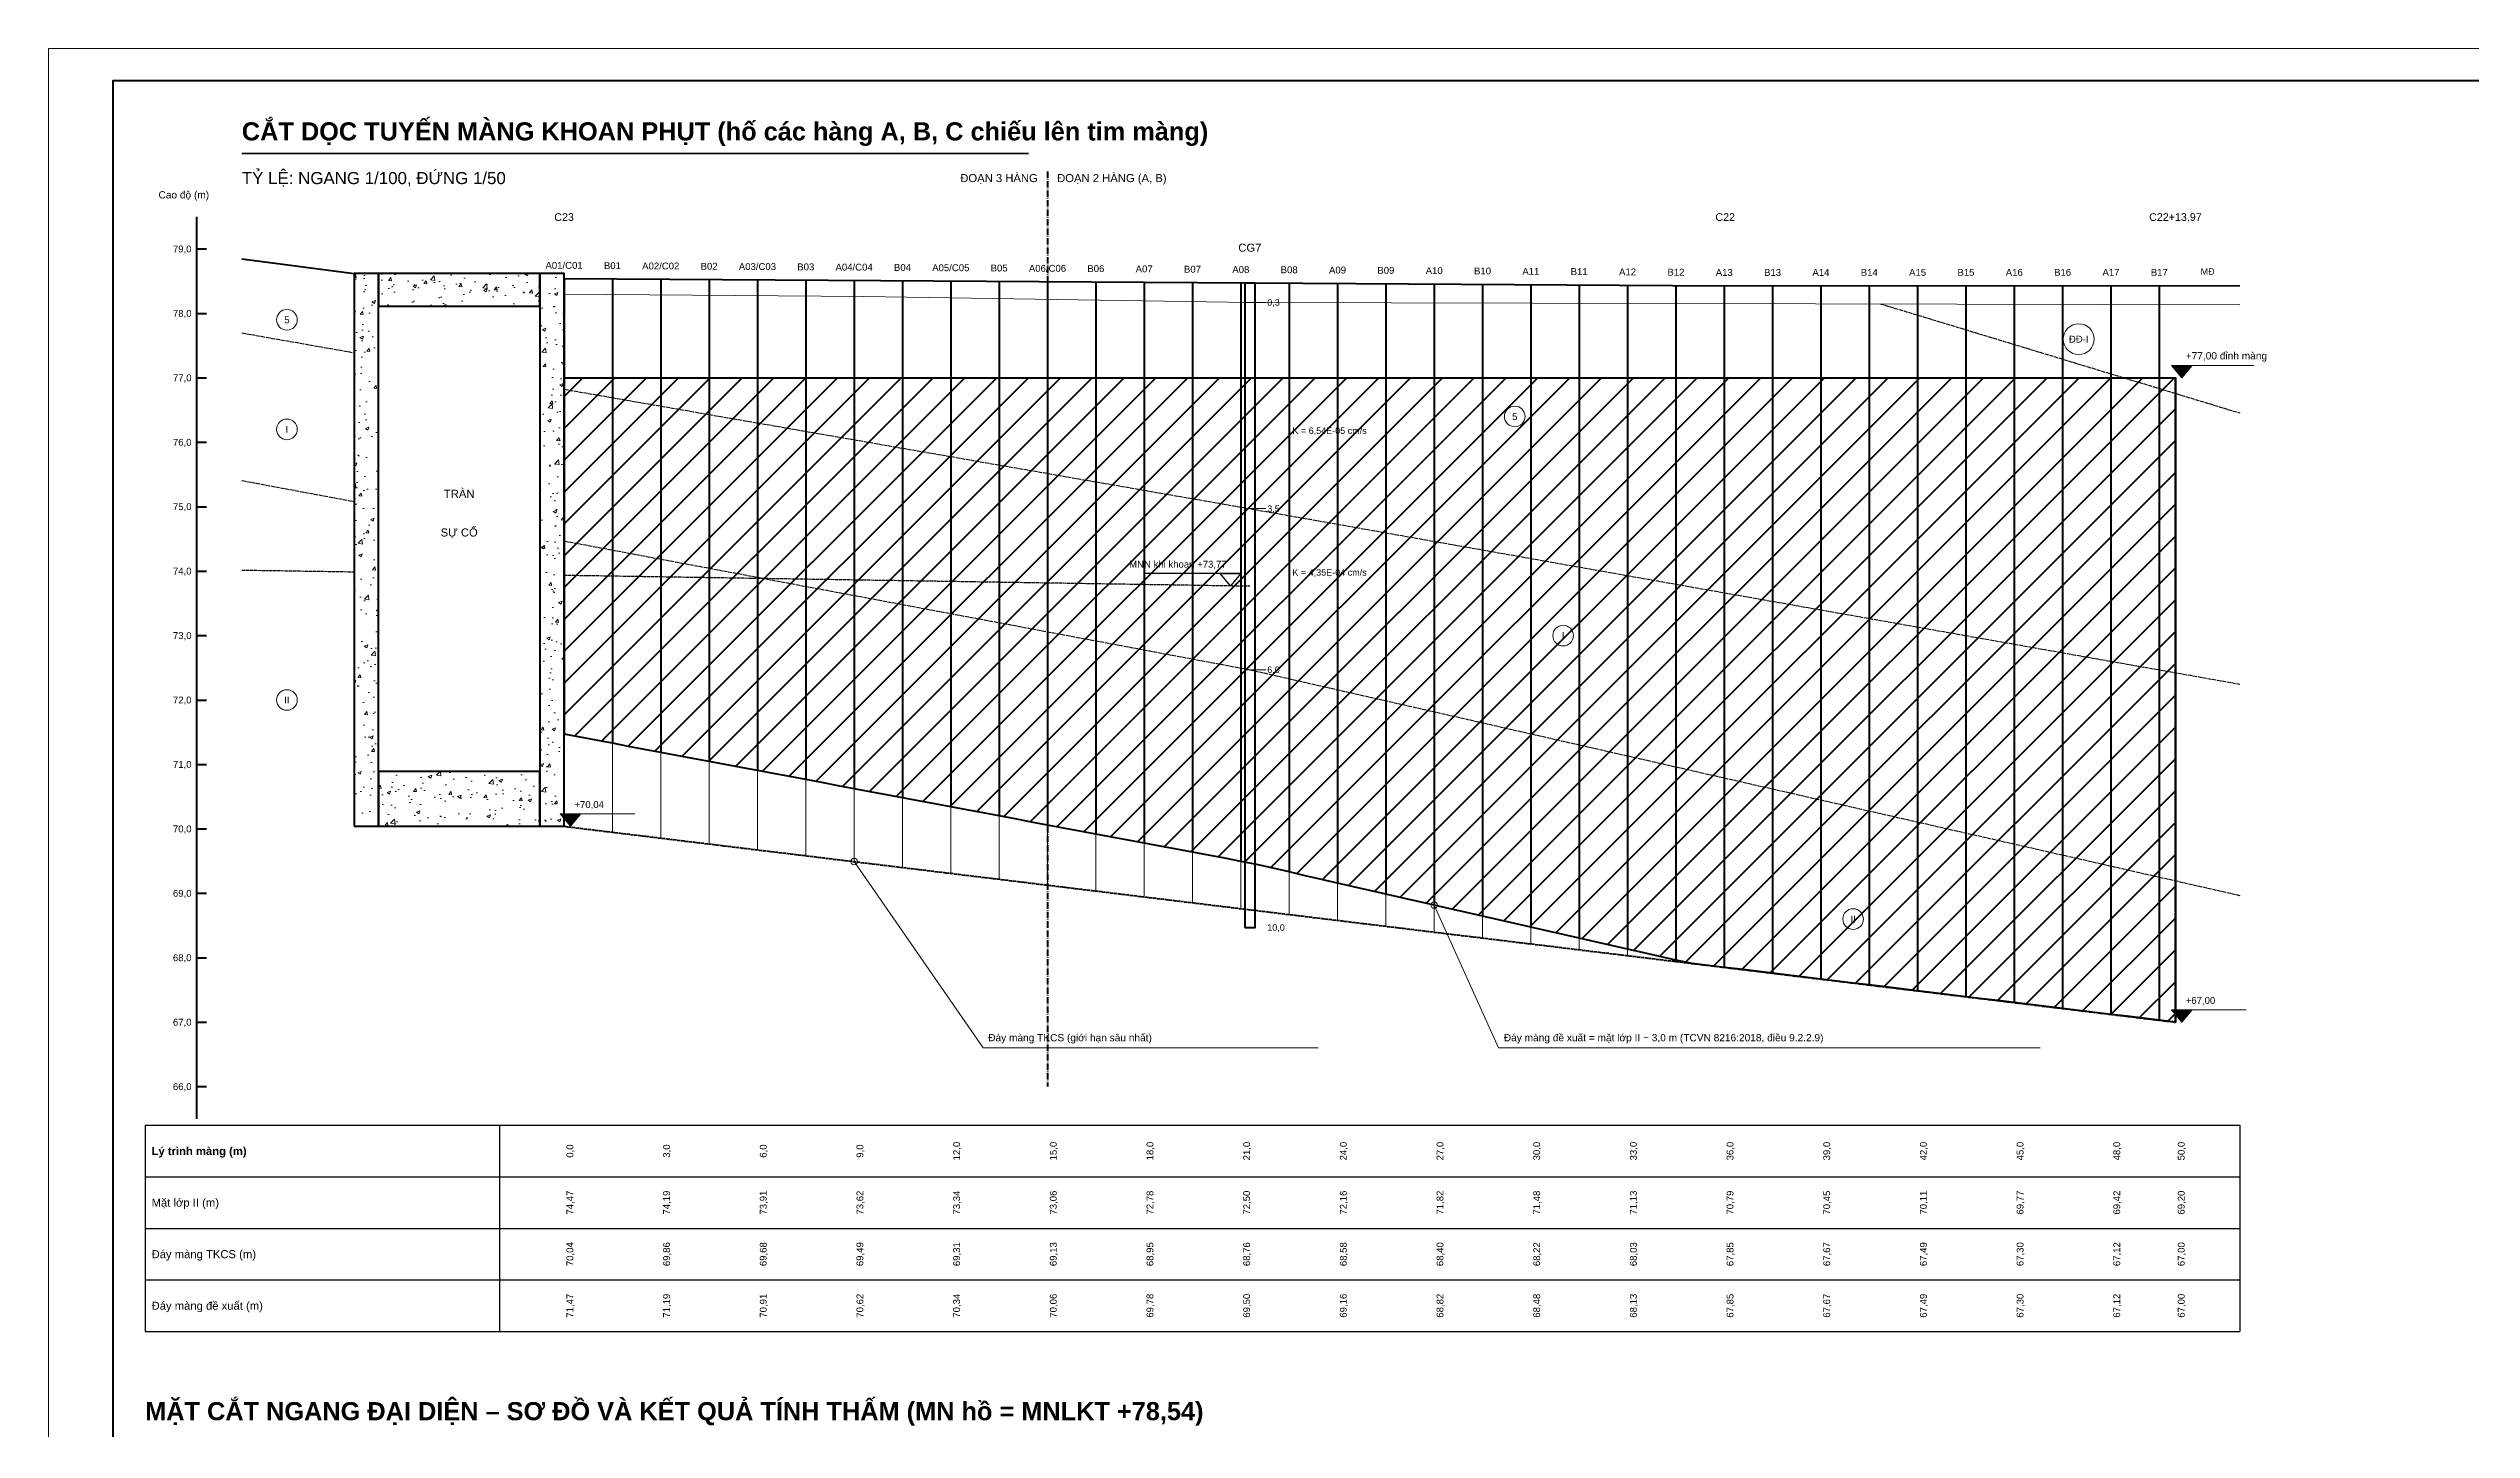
# Model space of a CAD drawing. Header units: millimetres. Extents: x 0 to 1189, y 0 to 841.
# Drawn here: x 0 to 752, y 412 to 841 of the extents above; entities that cross this region are included whole.
import ezdxf
from ezdxf.enums import TextEntityAlignment as Align

# ---------------------------------------------------------------- set-up
doc = ezdxf.new("R2010")
doc.units = ezdxf.units.MM
doc.linetypes.add('DASHDOT', pattern=[3.556, 2.54, -0.508, 0, -0.508])
doc.linetypes.add('DASHED', pattern=[1.524, 1.27, -0.254])
for name, color, linetype, lineweight in [('BANG', 7, 'CONTINUOUS', 25), ('CHU', 7, 'CONTINUOUS', 25), ('CHU_DAM', 7, 'CONTINUOUS', 35), ('DIA_CHAT', 30, 'DASHED', 25), ('HATCH', 8, 'CONTINUOUS', 13), ('KHUNG', 7, 'CONTINUOUS', 50), ('NET_CHINH', 7, 'CONTINUOUS', 50), ('NET_MANH', 8, 'CONTINUOUS', 18), ('NUOC', 5, 'CONTINUOUS', 25), ('SUA_CHUA', 1, 'CONTINUOUS', 50)]:
    doc.layers.add(name, color=color, linetype=linetype, lineweight=lineweight)
doc.styles.add('VN', font='arial.ttf')
doc.styles.add('VN_DAM', font='arialbd.ttf')

msp = doc.modelspace()

# ---------------------------------------------------------------- hatches: boundary and pattern name
at = {"layer": 'HATCH'}
h = msp.add_hatch(dxfattribs=at)
h.set_pattern_fill('AR-CONC', scale=0.06)
h.paths.add_polyline_path([(94.9, 599.57), (102.4, 599.57), (102.4, 771.17), (94.9, 771.17)])
h = msp.add_hatch(dxfattribs=at)
h.set_pattern_fill('AR-CONC', scale=0.06)
h.paths.add_polyline_path([(102.4, 760.97), (152.5, 760.97), (152.5, 771.17), (102.4, 771.17)])
h = msp.add_hatch(dxfattribs=at)
h.set_pattern_fill('AR-CONC', scale=0.06)
h.paths.add_polyline_path([(152.5, 599.57), (160, 599.57), (160, 771.17), (152.5, 771.17)])
h = msp.add_hatch(dxfattribs=at)
h.set_pattern_fill('AR-CONC', scale=0.06)
h.paths.add_polyline_path([(102.4, 599.57), (152.5, 599.57), (152.5, 616.57), (102.4, 616.57)])
at = {"layer": 'NET_MANH'}
h = msp.add_hatch(color=7, dxfattribs=at)
h.dxf.hatch_style = 1
h.paths.add_polyline_path([(662, 738.77), (658.8, 742.61), (665.2, 742.61)])
h = msp.add_hatch(color=7, dxfattribs=at)
h.dxf.hatch_style = 1
h.paths.add_polyline_path([(162, 599.57), (158.8, 603.41), (165.2, 603.41)])
h = msp.add_hatch(color=7, dxfattribs=at)
h.dxf.hatch_style = 1
h.paths.add_polyline_path([(662, 538.77), (658.8, 542.61), (665.2, 542.61)])
at = {"layer": 'SUA_CHUA'}
h = msp.add_hatch(dxfattribs=at)
h.set_pattern_fill('ANSI31', color=1, scale=2.2)
h.paths.add_polyline_path([(160, 738.77), (660, 738.77), (660, 538.77), (655, 539.378), (650, 539.986), (645, 540.594), (640, 541.202), (635, 541.81), (630, 542.418), (625, 543.026), (620, 543.634), (615, 544.242), (610, 544.85), (605, 545.458), (600, 546.066), (595, 546.674), (590, 547.282), (585, 547.89), (580, 548.498), (575, 549.106), (570, 549.714), (565, 550.322), (560, 550.93), (555, 551.538), (550, 552.146), (545, 552.754), (540, 553.362), (535, 553.97), (530, 554.578), (525, 555.186), (520, 555.794), (515, 556.402), (510, 557.01), (505, 558.025), (500, 559.165), (495, 560.305), (490, 561.445), (485, 562.585), (480, 563.725), (475, 564.865), (470, 566.006), (465, 567.146), (460, 568.286), (455, 569.426), (450, 570.566), (445, 571.706), (440, 572.846), (435, 573.987), (430, 575.127), (425, 576.267), (420, 577.407), (415, 578.547), (410, 579.687), (405, 580.827), (400, 581.968), (395, 583.108), (390, 584.248), (385, 585.388), (380, 586.528), (375, 587.668), (370, 588.696), (365, 589.635), (360, 590.574), (355, 591.514), (350, 592.453), (345, 593.392), (340, 594.331), (335, 595.27), (330, 596.209), (325, 597.149), (320, 598.088), (315, 599.027), (310, 599.966), (305, 600.905), (300, 601.845), (295, 602.784), (290, 603.723), (285, 604.662), (280, 605.601), (275, 606.541), (270, 607.48), (265, 608.419), (260, 609.358), (255, 610.297), (250, 611.236), (245, 612.176), (240, 613.115), (235, 614.054), (230, 614.993), (225, 615.932), (220, 616.872), (215, 617.811), (210, 618.75), (205, 619.689), (200, 620.628), (195, 621.567), (190, 622.507), (185, 623.446), (180, 624.385), (175, 625.324), (170, 626.263), (165, 627.203), (160, 628.142)])

# ---------------------------------------------------------------- linework, layer by layer
at = {"layer": 'BANG'}
for p, q in [((30, 506.77), (680, 506.77)), ((30, 506.77), (30, 442.77)), ((140, 506.77), (140, 442.77)), ((680, 506.77), (680, 442.77)), ((30, 490.77), (680, 490.77)), ((30, 474.77), (680, 474.77)), ((30, 458.77), (680, 458.77)), ((30, 442.77), (680, 442.77))]:
    msp.add_line(p, q, dxfattribs=at)
at = {"layer": 'CHU_DAM'}
msp.add_line((60, 808.37), (304.125, 808.37), dxfattribs=at)
at = {"layer": 'DIA_CHAT', "linetype": 'DASHED'}
for points in [[(568.4, 761.77), (680, 727.858)], [(60, 752.709), (94.9, 746.57)], [(160, 735.232), (372.8, 698.17), (680, 643.696)], [(60, 706.893), (94.9, 700.37)], [(160, 688.142), (372.8, 648.17), (680, 578.12)]]:
    msp.add_lwpolyline(points, dxfattribs=at)
at = {"layer": 'KHUNG'}
msp.add_lwpolyline([(20, 10), (1179, 10), (1179, 831), (20, 831)], close=True, dxfattribs=at)
at = {"layer": 'NET_CHINH'}
for p, q in [((46, 508.77), (46, 788.77)), ((46, 778.77), (49, 778.77)), ((160, 769.57), (160, 628.142)), ((175, 769.478), (175, 625.324)), ((190, 769.387), (190, 622.507)), ((205, 769.295), (205, 619.689)), ((220, 769.204), (220, 616.872)), ((235, 769.112), (235, 614.054)), ((250, 769.02), (250, 611.236)), ((265, 768.929), (265, 608.419)), ((280, 768.837), (280, 605.601)), ((295, 768.746), (295, 602.784)), ((310, 768.654), (310, 599.966)), ((325, 768.563), (325, 597.149)), ((340, 768.471), (340, 594.331)), ((355, 768.379), (355, 591.514)), ((370, 768.288), (370, 588.696)), ((385, 768.196), (385, 585.388)), ((400, 768.105), (400, 581.968)), ((415, 768.013), (415, 578.547)), ((430, 767.921), (430, 575.127)), ((445, 767.83), (445, 571.706)), ((460, 767.738), (460, 568.286)), ((475, 767.647), (475, 564.865)), ((490, 767.555), (490, 561.445)), ((505, 767.463), (505, 558.025)), ((520, 767.372), (520, 555.794)), ((535, 767.376), (535, 553.97)), ((550, 767.382), (550, 552.146)), ((565, 767.388), (565, 550.322)), ((580, 767.394), (580, 548.498)), ((595, 767.4), (595, 546.674)), ((610, 767.406), (610, 544.85)), ((625, 767.412), (625, 543.026)), ((640, 767.418), (640, 541.202)), ((655, 767.424), (655, 539.378)), ((46, 758.77), (49, 758.77)), ((46, 738.77), (49, 738.77)), ((46, 718.77), (49, 718.77)), ((46, 698.77), (49, 698.77)), ((46, 678.77), (49, 678.77)), ((46, 658.77), (49, 658.77)), ((46, 638.77), (49, 638.77)), ((46, 618.77), (49, 618.77)), ((46, 598.77), (49, 598.77)), ((46, 578.77), (49, 578.77)), ((46, 558.77), (49, 558.77)), ((46, 538.77), (49, 538.77)), ((46, 518.77), (49, 518.77))]:
    msp.add_line(p, q, dxfattribs=at)
for points in [[(60, 775.67), (94.9, 771.17)], [(160, 769.57), (520.3, 767.37), (680, 767.434)]]:
    msp.add_lwpolyline(points, dxfattribs=at)
for points in [[(94.9, 599.57), (102.4, 599.57), (102.4, 771.17), (94.9, 771.17)], [(102.4, 760.97), (152.5, 760.97), (152.5, 771.17), (102.4, 771.17)], [(152.5, 599.57), (160, 599.57), (160, 771.17), (152.5, 771.17)], [(371.2, 568.17), (374.4, 568.17), (374.4, 768.17), (371.2, 768.17)], [(102.4, 599.57), (152.5, 599.57), (152.5, 616.57), (102.4, 616.57)]]:
    msp.add_lwpolyline(points, close=True, dxfattribs=at)
at = {"layer": 'NET_MANH'}
for p, q in [((371.2, 762.17), (377.8, 762.17)), ((658.8, 742.61), (684.32, 742.61)), ((371.2, 698.17), (377.8, 698.17)), ((371.2, 648.17), (377.8, 648.17)), ((158.8, 603.41), (182, 603.41)), ((250, 588.626), (290, 530.77)), ((430, 575.127), (450, 530.77)), ((658.8, 542.61), (682, 542.61)), ((290, 530.77), (394, 530.77)), ((450, 530.77), (618, 530.77))]:
    msp.add_line(p, q, dxfattribs=at)
at = {"layer": 'NET_MANH', "linetype": 'DASHED', "ltscale": 0.4}
for p, q in [((160, 628.142), (160, 599.57)), ((175, 625.324), (175, 597.746)), ((190, 622.507), (190, 595.922)), ((205, 619.689), (205, 594.098)), ((220, 616.872), (220, 592.274)), ((235, 614.054), (235, 590.45)), ((250, 611.236), (250, 588.626)), ((265, 608.419), (265, 586.802)), ((280, 605.601), (280, 584.978)), ((295, 602.784), (295, 583.154)), ((310, 599.966), (310, 581.33)), ((325, 597.149), (325, 579.506)), ((340, 594.331), (340, 577.682)), ((355, 591.514), (355, 575.858)), ((370, 588.696), (370, 574.034)), ((385, 585.388), (385, 572.21)), ((400, 581.968), (400, 570.386)), ((415, 578.547), (415, 568.562)), ((430, 575.127), (430, 566.738)), ((445, 571.706), (445, 564.914)), ((460, 568.286), (460, 563.09)), ((475, 564.865), (475, 561.266)), ((490, 561.445), (490, 559.442))]:
    msp.add_line(p, q, dxfattribs=at)
at = {"layer": 'NET_MANH'}
for points in [[(0, 0), (1189, 0), (1189, 841), (0, 841)], [(662, 738.77), (658.8, 742.61), (665.2, 742.61)], [(162, 599.57), (158.8, 603.41), (165.2, 603.41)], [(662, 538.77), (658.8, 542.61), (665.2, 542.61)]]:
    msp.add_lwpolyline(points, close=True, dxfattribs=at)
msp.add_lwpolyline([(160, 764.77), (253, 763.97), (372.8, 762.17), (680, 761.385)], dxfattribs=at)
for centre, radius in [((74, 756.77), 3.2), ((630, 750.77), 4.8), ((455, 726.77), 3.2), ((74, 722.77), 3.2), ((470, 658.77), 3.2), ((74, 638.77), 3.2), ((250, 588.626), 1), ((430, 575.127), 1), ((560, 570.77), 3.2)]:
    msp.add_circle(centre, radius, dxfattribs=at)
at = {"layer": 'NUOC'}
msp.add_line((370, 678.01), (340.45, 678.01), dxfattribs=at)
at = {"layer": 'NUOC', "linetype": 'DASHED', "ltscale": 0.8}
for points in [[(60, 679.103), (94.9, 678.57)], [(160, 677.539), (372.8, 674.17)]]:
    msp.add_lwpolyline(points, dxfattribs=at)
at = {"layer": 'NUOC'}
msp.add_lwpolyline([(366.8, 674.17), (363.6, 678.01), (370, 678.01)], close=True, dxfattribs=at)
at = {"layer": 'SUA_CHUA', "linetype": 'DASHDOT', "ltscale": 0.8}
msp.add_line((310, 802.77), (310, 518.77), dxfattribs=at)
at = {"layer": 'SUA_CHUA'}
msp.add_lwpolyline([(160, 738.77), (660, 738.77), (660, 538.77), (655, 539.378), (650, 539.986), (645, 540.594), (640, 541.202), (635, 541.81), (630, 542.418), (625, 543.026), (620, 543.634), (615, 544.242), (610, 544.85), (605, 545.458), (600, 546.066), (595, 546.674), (590, 547.282), (585, 547.89), (580, 548.498), (575, 549.106), (570, 549.714), (565, 550.322), (560, 550.93), (555, 551.538), (550, 552.146), (545, 552.754), (540, 553.362), (535, 553.97), (530, 554.578), (525, 555.186), (520, 555.794), (515, 556.402), (510, 557.01), (505, 558.025), (500, 559.165), (495, 560.305), (490, 561.445), (485, 562.585), (480, 563.725), (475, 564.865), (470, 566.006), (465, 567.146), (460, 568.286), (455, 569.426), (450, 570.566), (445, 571.706), (440, 572.846), (435, 573.987), (430, 575.127), (425, 576.267), (420, 577.407), (415, 578.547), (410, 579.687), (405, 580.827), (400, 581.968), (395, 583.108), (390, 584.248), (385, 585.388), (380, 586.528), (375, 587.668), (370, 588.696), (365, 589.635), (360, 590.574), (355, 591.514), (350, 592.453), (345, 593.392), (340, 594.331), (335, 595.27), (330, 596.209), (325, 597.149), (320, 598.088), (315, 599.027), (310, 599.966), (305, 600.905), (300, 601.845), (295, 602.784), (290, 603.723), (285, 604.662), (280, 605.601), (275, 606.541), (270, 607.48), (265, 608.419), (260, 609.358), (255, 610.297), (250, 611.236), (245, 612.176), (240, 613.115), (235, 614.054), (230, 614.993), (225, 615.932), (220, 616.872), (215, 617.811), (210, 618.75), (205, 619.689), (200, 620.628), (195, 621.567), (190, 622.507), (185, 623.446), (180, 624.385), (175, 625.324), (170, 626.263), (165, 627.203), (160, 628.142)], close=True, dxfattribs=at)
at = {"layer": 'SUA_CHUA', "linetype": 'DASHED', "ltscale": 0.8}
msp.add_lwpolyline([(160, 599.57), (660, 538.77), (660, 738.77)], dxfattribs=at)

# ---------------------------------------------------------------- texts
at = {"layer": 'CHU', "style": 'VN'}
for s, height, p in [('TỶ LỆ: NGANG 1/100, ĐỨNG 1/50', 3.75, (60, 797.77)), ('+77,00 đỉnh màng', 2.25, (663.2, 743.81)), ('K = 6,54E-05 cm/s', 2, (386, 720.77)), ('K = 4,35E-04 cm/s', 2, (386, 676.77)), ('+70,04', 2.125, (163.2, 604.61)), ('+67,00', 2.125, (663.2, 543.81)), ('Đáy màng TKCS (giới hạn sâu nhất)', 2.25, (291.6, 532.17)), ('Đáy màng đề xuất = mặt lớp II − 3,0 m (TCVN 8216:2018, điều 9.2.2.9)', 2.25, (451.6, 532.17))]:
    msp.add_text(s, height=height, dxfattribs=at).set_placement(p, align=Align.BOTTOM_LEFT)
for s, height, p in [('Cao độ (m)', 2.25, (42, 793.77)), ('C23', 2.375, (160, 786.77)), ('C22', 2.375, (520.3, 786.77)), ('C22+13,97', 2.375, (660, 786.77)), ('A01/C01', 2.125, (160, 771.97)), ('B01', 2.125, (175, 771.878)), ('A02/C02', 2.125, (190, 771.787)), ('B02', 2.125, (205, 771.695)), ('A03/C03', 2.125, (220, 771.604)), ('CG7', 2.5, (372.8, 777.17)), ('B03', 2.125, (235, 771.512)), ('A04/C04', 2.125, (250, 771.42)), ('B04', 2.125, (265, 771.329)), ('A05/C05', 2.125, (280, 771.237)), ('B05', 2.125, (295, 771.146)), ('A06/C06', 2.125, (310, 771.054)), ('B06', 2.125, (325, 770.963)), ('A07', 2.125, (340, 770.871)), ('B07', 2.125, (355, 770.779)), ('A08', 2.125, (370, 770.688)), ('B08', 2.125, (385, 770.596)), ('A09', 2.125, (400, 770.505)), ('B09', 2.125, (415, 770.413)), ('A10', 2.125, (430, 770.321)), ('B10', 2.125, (445, 770.23)), ('A11', 2.125, (460, 770.138)), ('B11', 2.125, (475, 770.047)), ('A12', 2.125, (490, 769.955)), ('B12', 2.125, (505, 769.863)), ('A13', 2.125, (520, 769.772)), ('B13', 2.125, (535, 769.776)), ('A14', 2.125, (550, 769.782)), ('B14', 2.125, (565, 769.788)), ('A15', 2.125, (580, 769.794)), ('B15', 2.125, (595, 769.8)), ('A16', 2.125, (610, 769.806)), ('B16', 2.125, (625, 769.812)), ('A17', 2.125, (640, 769.818)), ('B17', 2.125, (655, 769.824))]:
    msp.add_text(s, height=height, dxfattribs=at).set_placement(p, align=Align.BOTTOM_CENTER)
for s, p in [('79,0', (44.4, 778.77)), ('78,0', (44.4, 758.77)), ('77,0', (44.4, 738.77)), ('76,0', (44.4, 718.77)), ('75,0', (44.4, 698.77)), ('74,0', (44.4, 678.77)), ('73,0', (44.4, 658.77)), ('72,0', (44.4, 638.77)), ('71,0', (44.4, 618.77)), ('70,0', (44.4, 598.77)), ('69,0', (44.4, 578.77)), ('68,0', (44.4, 558.77)), ('67,0', (44.4, 538.77)), ('66,0', (44.4, 518.77))]:
    msp.add_text(s, height=2.125, dxfattribs=at).set_placement(p, align=Align.MIDDLE_RIGHT)
for s, height, p in [('MĐ', 2, (670, 771.77)), ('5', 2.125, (74, 756.77)), ('ĐĐ-I', 2.125, (630, 750.77)), ('I', 2.125, (74, 722.77)), ('5', 2.125, (455, 726.77)), ('TRÀN', 2.5, (127.45, 702.77)), ('SỰ CỐ', 2.5, (127.45, 690.77)), ('I', 2.125, (470, 658.77)), ('II', 2.125, (74, 638.77)), ('II', 2.125, (560, 570.77))]:
    msp.add_text(s, height=height, dxfattribs=at).set_placement(p, align=Align.MIDDLE_CENTER)
for s, height, p in [('0,3', 2, (378.2, 762.17)), ('3,5', 2, (378.2, 698.17)), ('6,0', 2, (378.2, 648.17)), ('10,0', 2, (378.2, 568.17)), ('Mặt lớp II (m)', 2.5, (32, 482.77)), ('Đáy màng TKCS (m)', 2.5, (32, 466.77)), ('Đáy màng đề xuất (m)', 2.5, (32, 450.77))]:
    msp.add_text(s, height=height, dxfattribs=at).set_placement(p, align=Align.MIDDLE_LEFT)
msp.add_text('MNN khi khoan +73,77', height=2.125, dxfattribs=at).set_placement((365.6, 679.21), align=Align.BOTTOM_RIGHT)
for s, p in [('0,0', (161.8, 498.77)), ('3,0', (191.8, 498.77)), ('6,0', (221.8, 498.77)), ('9,0', (251.8, 498.77)), ('12,0', (281.8, 498.77)), ('15,0', (311.8, 498.77)), ('18,0', (341.8, 498.77)), ('21,0', (371.8, 498.77)), ('24,0', (401.8, 498.77)), ('27,0', (431.8, 498.77)), ('30,0', (461.8, 498.77)), ('33,0', (491.8, 498.77)), ('36,0', (521.8, 498.77)), ('39,0', (551.8, 498.77)), ('42,0', (581.8, 498.77)), ('45,0', (611.8, 498.77)), ('48,0', (641.8, 498.77)), ('50,0', (661.8, 498.77)), ('74,47', (161.8, 482.77)), ('74,19', (191.8, 482.77)), ('73,91', (221.8, 482.77)), ('73,62', (251.8, 482.77)), ('73,34', (281.8, 482.77)), ('73,06', (311.8, 482.77)), ('72,78', (341.8, 482.77)), ('72,50', (371.8, 482.77)), ('72,16', (401.8, 482.77)), ('71,82', (431.8, 482.77)), ('71,48', (461.8, 482.77)), ('71,13', (491.8, 482.77)), ('70,79', (521.8, 482.77)), ('70,45', (551.8, 482.77)), ('70,11', (581.8, 482.77)), ('69,77', (611.8, 482.77)), ('69,42', (641.8, 482.77)), ('69,20', (661.8, 482.77)), ('70,04', (161.8, 466.77)), ('69,86', (191.8, 466.77)), ('69,68', (221.8, 466.77)), ('69,49', (251.8, 466.77)), ('69,31', (281.8, 466.77)), ('69,13', (311.8, 466.77)), ('68,95', (341.8, 466.77)), ('68,76', (371.8, 466.77)), ('68,58', (401.8, 466.77)), ('68,40', (431.8, 466.77)), ('68,22', (461.8, 466.77)), ('68,03', (491.8, 466.77)), ('67,85', (521.8, 466.77)), ('67,67', (551.8, 466.77)), ('67,49', (581.8, 466.77)), ('67,30', (611.8, 466.77)), ('67,12', (641.8, 466.77)), ('67,00', (661.8, 466.77)), ('71,47', (161.8, 450.77)), ('71,19', (191.8, 450.77)), ('70,91', (221.8, 450.77)), ('70,62', (251.8, 450.77)), ('70,34', (281.8, 450.77)), ('70,06', (311.8, 450.77)), ('69,78', (341.8, 450.77)), ('69,50', (371.8, 450.77)), ('69,16', (401.8, 450.77)), ('68,82', (431.8, 450.77)), ('68,48', (461.8, 450.77)), ('68,13', (491.8, 450.77)), ('67,85', (521.8, 450.77)), ('67,67', (551.8, 450.77)), ('67,49', (581.8, 450.77)), ('67,30', (611.8, 450.77)), ('67,12', (641.8, 450.77)), ('67,00', (661.8, 450.77))]:
    msp.add_text(s, height=2.125, rotation=90, dxfattribs=at).set_placement(p, align=Align.MIDDLE_CENTER)
at = {"layer": 'CHU_DAM', "style": 'VN_DAM'}
for s, p in [('CẮT DỌC TUYẾN MÀNG KHOAN PHỤT (hố các hàng A, B, C chiếu lên tim màng)', (60, 810.77)), ('MẶT CẮT NGANG ĐẠI DIỆN – SƠ ĐỒ VÀ KẾT QUẢ TÍNH THẤM (MN hồ = MNLKT +78,54)', (30, 413.54))]:
    msp.add_text(s, height=5.625, dxfattribs=at).set_placement(p, align=Align.BOTTOM_LEFT)
msp.add_text('Lý trình màng (m)', height=2.5, dxfattribs=at).set_placement((32, 498.77), align=Align.MIDDLE_LEFT)
at = {"layer": 'SUA_CHUA', "style": 'VN'}
msp.add_text('ĐOẠN 3 HÀNG', height=2.5, dxfattribs=at).set_placement((307, 798.77), align=Align.BOTTOM_RIGHT)
msp.add_text('ĐOẠN 2 HÀNG (A, B)', height=2.5, dxfattribs=at).set_placement((313, 798.77), align=Align.BOTTOM_LEFT)

doc.saveas('drawing.dxf')
